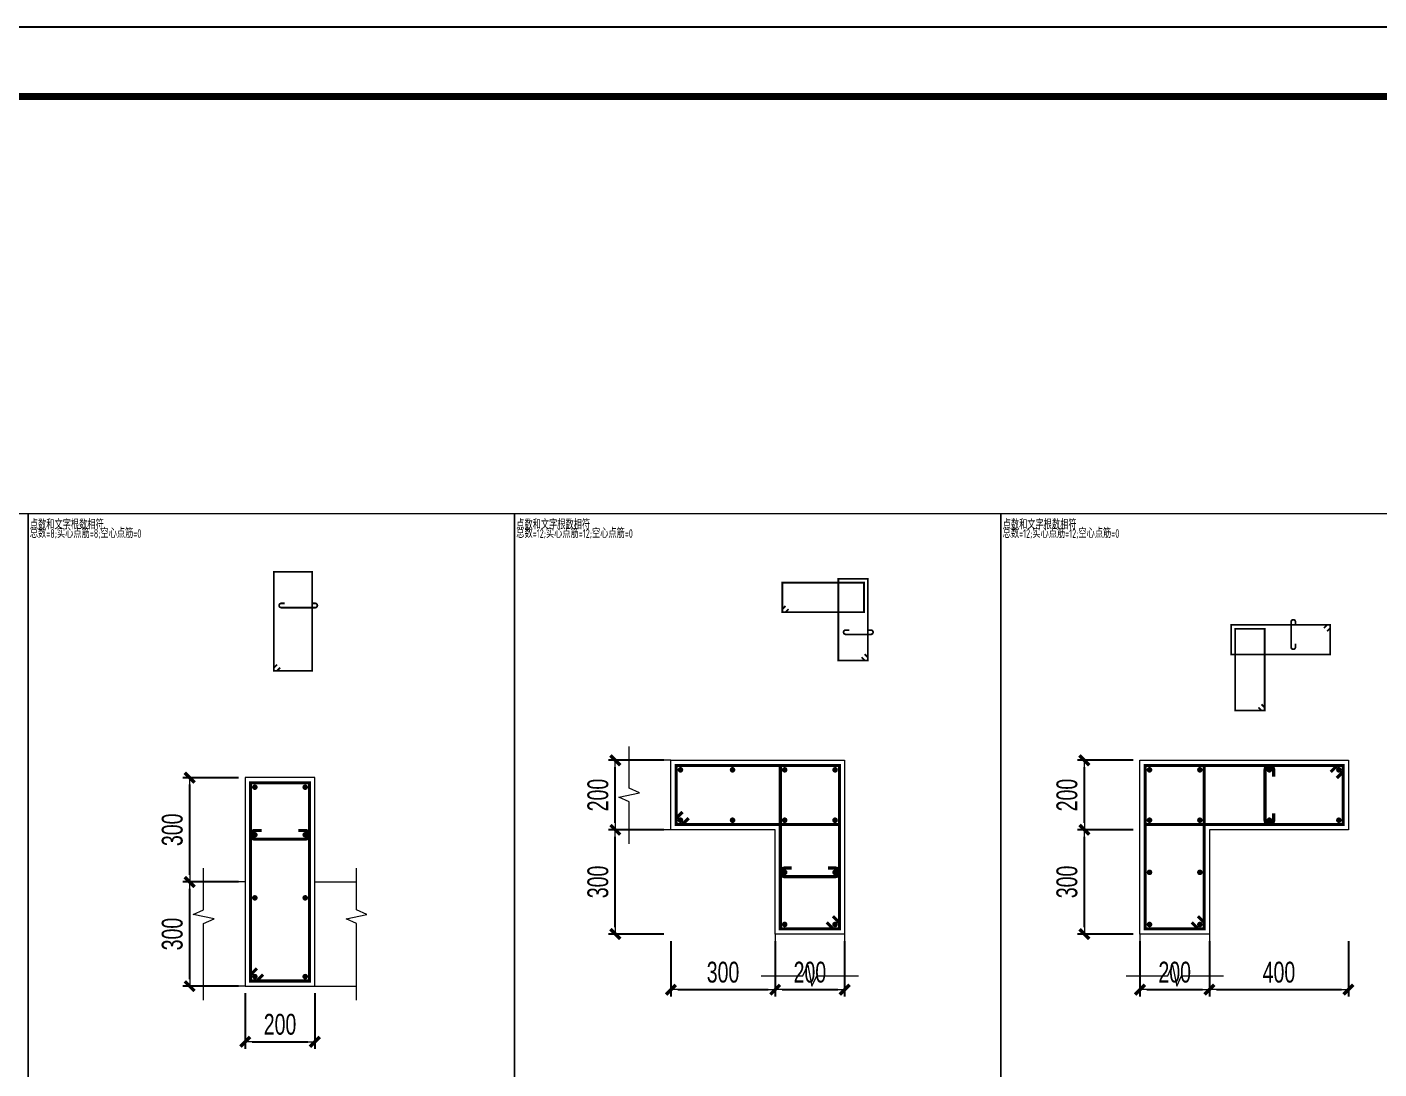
# Model space of a CAD drawing. Extents: x 5874492 to 7194610, y -939842 to -279257.
# Drawn here: x 6413480 to 6432935, y -757681 to -742690 of the extents above; entities that cross this region are included whole.
import ezdxf
from ezdxf.enums import TextEntityAlignment as Align

# ---------------------------------------------------------------- set-up
doc = ezdxf.new("R2010")
doc.units = 0
doc.header["$LTSCALE"] = 1000
for name, color, linetype, lineweight in [('S-墙柱-REIN', 1, 'Continuous', 20), ('S-墙柱-大样细线', 7, 'Continuous', 20), ('S-大样-DIM', 3, 'Continuous', 20), ('S-大样-REIN', 1, 'Continuous', 20), ('S-大样-实线', 2, 'Continuous', 20), ('S-通用-TAB', 7, 'Continuous', 20)]:
    doc.layers.add(name, color=color, linetype=linetype, lineweight=lineweight)
doc.layers.add('Y-云图图框', color=7, linetype='Continuous')
doc.layers.add('配箍校核', color=34, linetype='Continuous', plot=False)
doc.styles.add('_YT_Name', font='', dxfattribs={"width": 0.8})
doc.styles.add('_YT_Sign_Text', font='ros.shx', dxfattribs={"width": 0.8, "bigfont": 'hztxt.shx'})
doc.styles.add('BW_Dim', font='Bweng.shx', dxfattribs={"width": 0.7, "bigfont": 'hztxt.shx'})
doc.styles.add('BW_Rein', font='tssdeng.shx', dxfattribs={"width": 0.7, "bigfont": 'hztxt.shx'})
doc.styles.get("Standard").update_dxf_attribs({"font": 'gbenor.shx', "bigfont": 'gbcbig.shx'})
doc.styles.get('_YT_Name').set_extended_font_data('SimHei')
doc.dimstyles.new('Cyz_20_100', dxfattribs={"dimtxt": 300, "dimasz": 100, "dimexe": 100, "dimexo": 100, "dimgap": 100, "dimtad": 1, "dimdec": 0, "dimlfac": 0.2, "dimzin": 0, "dimdsep": 46, "dimtxsty": 'BW_Dim', "dimblk": '_bwk', "dimcen": 0, "dimclrt": 7, "dimadec": 0, "dimazin": 0, "dimtfac": 1, "dimtdec": 0, "dimtix": 1, "dimtmove": 2, "dimatfit": 0, "dimfxl": 0, "dimtolj": 1, "dimtzin": 0, "dimarcsym": 0})

# ---------------------------------------------------------------- blocks, each defined once
blk = doc.blocks.new('ECMCTK_A1_横_单行图名--0')
at = {"color": 4}
blk.add_lwpolyline([(0, 0), (841, 0), (841, 594), (0, 594)], close=True, dxfattribs=at)
at = {"const_width": 1}
blk.add_lwpolyline([(25, 10), (831, 10), (831, 584), (25, 584)], close=True, dxfattribs=at)
at = {"color": 80, "flags": 3}
for tag, height, p in [('YTHQINS', 3, (34.31, 585.5)), ('ECMCKEY', 3, (292.07, 288.23)), ('YTTQINS', 5.62, (848.03, 12.81)), ('YTFRAME', 3, (652.76, 5.84)), ('YTBARCODE_T1', 3, (749.78, 5.95))]:
    blk.add_attdef(tag, text='', height=height, dxfattribs=at).set_placement(p, align=Align.MIDDLE_CENTER)
for tag, height, style, width, p in [('证书编号', 4, '_YT_Sign_Text', 0.8, (708.87, 43.81)), ('审查批准号', 4, '_YT_Sign_Text', 0.8, (761.06, 43.81)), ('工程号', 4, '_YT_Sign_Text', 0.5, (804.08, 44.12)), ('设计单位', 6, '_YT_Name', 0.8, (623.75, 38.6)), ('建设单位', 4, '_YT_Sign_Text', 0.8, (734.96, 36.11)), ('阶段', 4, '_YT_Sign_Text', 0.8, (804.08, 35.81)), ('项目号', 4, '_YT_Sign_Text', 0.5, (822.08, 33.72)), ('项目名称', 4, '_YT_Sign_Text', 0.8, (734.96, 28.11)), ('专业', 4, '_YT_Sign_Text', 0.8, (804.08, 27.31)), ('图纸编号', 4, '_YT_Sign_Text', 0.5, (803.93, 19.36)), ('图纸名称', 4.5, '_YT_Name', 0.8, (735.39, 15.06)), ('出图比例', 4.2, '_YT_Sign_Text', 0.8, (681.82, 11.78)), ('日期', 4, '_YT_Sign_Text', 0.5, (803.88, 12.13)), ('版本号', 4, '_YT_Sign_Text', 0.8, (822.08, 13))]:
    blk.add_attdef(tag, text='', height=height, dxfattribs=dict(style=style, width=width)).set_placement(p, align=Align.CENTER)
at = {"style": '_YT_Sign_Text', "width": 0.8, "flags": 3}
for tag, p, height in [('{审定人}', (605.87, 26.45), 6.24), ('{校对人}', (658.35, 26.53), 6.24), ('[审定人]', (590.95, 27.81), 4.1), ('[校对人]', (642.23, 27.82), 4.1), ('{审核人}', (606.98, 18.44), 6.24), ('{设计人}', (658.48, 18.54), 6.24), ('[审核人]', (591.01, 19.76), 4.1), ('[设计人]', (642.47, 20.21), 4.1), ('{项目负责人}', (608.28, 10.72), 6.24), ('[项目负责人]', (590.78, 12.01), 4.1), ('[专业负责人]', (642.74, 11.77), 4.1), ('{专业负责人}', (658.58, 10.36), 6.24)]:
    blk.add_attdef(tag, p, '', height=height, dxfattribs=at)
at = {"color": 80, "flags": 3}
for tag, p in [('YTQRCODE', (551.04, 11.91)), ('YTBZSIT', (25, 10)), ('EXT_TK_LEFT', (25, 10))]:
    blk.add_attdef(tag, p, '', height=3, dxfattribs=at)
blk = doc.blocks.new('_bwk')
blk.add_line((-1, 0), (0, 0))
at = {"const_width": 0.5}
blk.add_lwpolyline([(-0.7, -0.7), (0.7, 0.7)], dxfattribs=at)
blk = doc.blocks.new('*D1542')
at = {"layer": 'Defpoints', "color": 0, "transparency": 16777216}
for p in [(6416621, -756490), (6417621, -756490), (6417621, -757290)]:
    blk.add_point(p, dxfattribs=at)
at = {"layer": 'S-大样-DIM', "color": 0, "lineweight": -2, "transparency": 16777216}
for p, q in [((6416621, -756590), (6416621, -757390)), ((6417621, -756590), (6417621, -757390)), ((6416721, -757290), (6417521, -757290))]:
    blk.add_line(p, q, dxfattribs=at)
at = {"layer": 'S-大样-DIM', "color": 0, "lineweight": -2, "transparency": 16777216, "xscale": 100, "yscale": 100, "zscale": 100, "rotation": 180}
blk.add_blockref('_bwk', (6416621, -757290), dxfattribs=at)
at = {"layer": 'S-大样-DIM', "color": 0, "lineweight": -2, "transparency": 16777216, "xscale": 100, "yscale": 100, "zscale": 100}
blk.add_blockref('_bwk', (6417621, -757290), dxfattribs=at)
at = {"layer": 'S-大样-DIM', "color": 7, "transparency": 16777216, "insert": (6417121, -757040), "char_height": 300, "attachment_point": 5, "style": 'BW_Dim'}
blk.add_mtext('\\A1;200', dxfattribs=at)
blk = doc.blocks.new('*D1543')
at = {"layer": 'Defpoints', "color": 0, "transparency": 16777216}
for p in [(6424246, -755740), (6425246, -755740), (6425246, -756540)]:
    blk.add_point(p, dxfattribs=at)
at = {"layer": 'S-大样-DIM', "color": 0, "lineweight": -2, "transparency": 16777216}
for p, q in [((6424246, -755840), (6424246, -756640)), ((6425246, -755840), (6425246, -756640)), ((6424346, -756540), (6425146, -756540))]:
    blk.add_line(p, q, dxfattribs=at)
at = {"layer": 'S-大样-DIM', "color": 0, "lineweight": -2, "transparency": 16777216, "xscale": 100, "yscale": 100, "zscale": 100, "rotation": 180}
blk.add_blockref('_bwk', (6424246, -756540), dxfattribs=at)
at = {"layer": 'S-大样-DIM', "color": 0, "lineweight": -2, "transparency": 16777216, "xscale": 100, "yscale": 100, "zscale": 100}
blk.add_blockref('_bwk', (6425246, -756540), dxfattribs=at)
at = {"layer": 'S-大样-DIM', "color": 7, "transparency": 16777216, "insert": (6424746, -756290), "char_height": 300, "attachment_point": 5, "style": 'BW_Dim'}
blk.add_mtext('\\A1;200', dxfattribs=at)
blk = doc.blocks.new('*D1544')
at = {"layer": 'Defpoints', "color": 0, "transparency": 16777216}
for p in [(6422746, -755740), (6424246, -755740), (6424246, -756540)]:
    blk.add_point(p, dxfattribs=at)
at = {"layer": 'S-大样-DIM', "color": 0, "lineweight": -2, "transparency": 16777216}
for p, q in [((6422746, -755840), (6422746, -756640)), ((6424246, -755840), (6424246, -756640)), ((6422846, -756540), (6424146, -756540))]:
    blk.add_line(p, q, dxfattribs=at)
at = {"layer": 'S-大样-DIM', "color": 0, "lineweight": -2, "transparency": 16777216, "xscale": 100, "yscale": 100, "zscale": 100, "rotation": 180}
blk.add_blockref('_bwk', (6422746, -756540), dxfattribs=at)
at = {"layer": 'S-大样-DIM', "color": 0, "lineweight": -2, "transparency": 16777216, "xscale": 100, "yscale": 100, "zscale": 100}
blk.add_blockref('_bwk', (6424246, -756540), dxfattribs=at)
at = {"layer": 'S-大样-DIM', "color": 7, "transparency": 16777216, "insert": (6423496, -756290), "char_height": 300, "attachment_point": 5, "style": 'BW_Dim'}
blk.add_mtext('\\A1;300', dxfattribs=at)
blk = doc.blocks.new('*D1545')
at = {"layer": 'Defpoints', "color": 0, "transparency": 16777216}
for p in [(6421946, -753240), (6422746, -753240), (6422746, -754240)]:
    blk.add_point(p, dxfattribs=at)
at = {"layer": 'S-大样-DIM', "color": 0, "lineweight": -2, "transparency": 16777216}
for p, q in [((6422646, -753240), (6421846, -753240)), ((6421946, -754140), (6421946, -753340)), ((6422646, -754240), (6421846, -754240))]:
    blk.add_line(p, q, dxfattribs=at)
at = {"layer": 'S-大样-DIM', "color": 0, "lineweight": -2, "transparency": 16777216, "xscale": 100, "yscale": 100, "zscale": 100}
for p, rotation in [((6421946, -753240), 90), ((6421946, -754240), 270)]:
    blk.add_blockref('_bwk', p, dxfattribs=dict(at, rotation=rotation))
at = {"layer": 'S-大样-DIM', "color": 7, "transparency": 16777216, "insert": (6421696, -753740), "char_height": 300, "attachment_point": 5, "rotation": 90, "style": 'BW_Dim'}
blk.add_mtext('\\A1;200', dxfattribs=at)
blk = doc.blocks.new('*D1546')
at = {"layer": 'Defpoints', "color": 0, "transparency": 16777216}
for p in [(6421946, -754240), (6422746, -754240), (6422746, -755740)]:
    blk.add_point(p, dxfattribs=at)
at = {"layer": 'S-大样-DIM', "color": 0, "lineweight": -2, "transparency": 16777216}
for p, q in [((6422646, -754240), (6421846, -754240)), ((6421946, -755640), (6421946, -754340)), ((6422646, -755740), (6421846, -755740))]:
    blk.add_line(p, q, dxfattribs=at)
at = {"layer": 'S-大样-DIM', "color": 0, "lineweight": -2, "transparency": 16777216, "xscale": 100, "yscale": 100, "zscale": 100}
for p, rotation in [((6421946, -754240), 90), ((6421946, -755740), 270)]:
    blk.add_blockref('_bwk', p, dxfattribs=dict(at, rotation=rotation))
at = {"layer": 'S-大样-DIM', "color": 7, "transparency": 16777216, "insert": (6421696, -754990), "char_height": 300, "attachment_point": 5, "rotation": 90, "style": 'BW_Dim'}
blk.add_mtext('\\A1;300', dxfattribs=at)
blk = doc.blocks.new('*D1547')
at = {"layer": 'Defpoints', "color": 0, "transparency": 16777216}
for p in [(6430496, -755740), (6432496, -755740), (6432496, -756540)]:
    blk.add_point(p, dxfattribs=at)
at = {"layer": 'S-大样-DIM', "color": 0, "lineweight": -2, "transparency": 16777216}
for p, q in [((6430496, -755840), (6430496, -756640)), ((6432496, -755840), (6432496, -756640)), ((6430596, -756540), (6432396, -756540))]:
    blk.add_line(p, q, dxfattribs=at)
at = {"layer": 'S-大样-DIM', "color": 0, "lineweight": -2, "transparency": 16777216, "xscale": 100, "yscale": 100, "zscale": 100, "rotation": 180}
blk.add_blockref('_bwk', (6430496, -756540), dxfattribs=at)
at = {"layer": 'S-大样-DIM', "color": 0, "lineweight": -2, "transparency": 16777216, "xscale": 100, "yscale": 100, "zscale": 100}
blk.add_blockref('_bwk', (6432496, -756540), dxfattribs=at)
at = {"layer": 'S-大样-DIM', "color": 7, "transparency": 16777216, "insert": (6431496, -756290), "char_height": 300, "attachment_point": 5, "style": 'BW_Dim'}
blk.add_mtext('\\A1;400', dxfattribs=at)
blk = doc.blocks.new('*D1548')
at = {"layer": 'Defpoints', "color": 0, "transparency": 16777216}
for p in [(6429496, -755740), (6430496, -755740), (6430496, -756540)]:
    blk.add_point(p, dxfattribs=at)
at = {"layer": 'S-大样-DIM', "color": 0, "lineweight": -2, "transparency": 16777216}
for p, q in [((6429496, -755840), (6429496, -756640)), ((6430496, -755840), (6430496, -756640)), ((6429596, -756540), (6430396, -756540))]:
    blk.add_line(p, q, dxfattribs=at)
at = {"layer": 'S-大样-DIM', "color": 0, "lineweight": -2, "transparency": 16777216, "xscale": 100, "yscale": 100, "zscale": 100, "rotation": 180}
blk.add_blockref('_bwk', (6429496, -756540), dxfattribs=at)
at = {"layer": 'S-大样-DIM', "color": 0, "lineweight": -2, "transparency": 16777216, "xscale": 100, "yscale": 100, "zscale": 100}
blk.add_blockref('_bwk', (6430496, -756540), dxfattribs=at)
at = {"layer": 'S-大样-DIM', "color": 7, "transparency": 16777216, "insert": (6429996, -756290), "char_height": 300, "attachment_point": 5, "style": 'BW_Dim'}
blk.add_mtext('\\A1;200', dxfattribs=at)
blk = doc.blocks.new('*D1549')
at = {"layer": 'Defpoints', "color": 0, "transparency": 16777216}
for p in [(6428696, -753240), (6429496, -753240), (6429496, -754240)]:
    blk.add_point(p, dxfattribs=at)
at = {"layer": 'S-大样-DIM', "color": 0, "lineweight": -2, "transparency": 16777216}
for p, q in [((6429396, -753240), (6428596, -753240)), ((6428696, -754140), (6428696, -753340)), ((6429396, -754240), (6428596, -754240))]:
    blk.add_line(p, q, dxfattribs=at)
at = {"layer": 'S-大样-DIM', "color": 0, "lineweight": -2, "transparency": 16777216, "xscale": 100, "yscale": 100, "zscale": 100}
for p, rotation in [((6428696, -753240), 90), ((6428696, -754240), 270)]:
    blk.add_blockref('_bwk', p, dxfattribs=dict(at, rotation=rotation))
at = {"layer": 'S-大样-DIM', "color": 7, "transparency": 16777216, "insert": (6428446, -753740), "char_height": 300, "attachment_point": 5, "rotation": 90, "style": 'BW_Dim'}
blk.add_mtext('\\A1;200', dxfattribs=at)
blk = doc.blocks.new('*D1550')
at = {"layer": 'Defpoints', "color": 0, "transparency": 16777216}
for p in [(6428696, -754240), (6429496, -754240), (6429496, -755740)]:
    blk.add_point(p, dxfattribs=at)
at = {"layer": 'S-大样-DIM', "color": 0, "lineweight": -2, "transparency": 16777216}
for p, q in [((6429396, -754240), (6428596, -754240)), ((6428696, -755640), (6428696, -754340)), ((6429396, -755740), (6428596, -755740))]:
    blk.add_line(p, q, dxfattribs=at)
at = {"layer": 'S-大样-DIM', "color": 0, "lineweight": -2, "transparency": 16777216, "xscale": 100, "yscale": 100, "zscale": 100}
for p, rotation in [((6428696, -754240), 90), ((6428696, -755740), 270)]:
    blk.add_blockref('_bwk', p, dxfattribs=dict(at, rotation=rotation))
at = {"layer": 'S-大样-DIM', "color": 7, "transparency": 16777216, "insert": (6428446, -754990), "char_height": 300, "attachment_point": 5, "rotation": 90, "style": 'BW_Dim'}
blk.add_mtext('\\A1;300', dxfattribs=at)
blk = doc.blocks.new('*D1645')
at = {"layer": 'Defpoints', "color": 0, "transparency": 16777216}
for p in [(6415821, -754990), (6416621, -754990), (6416621, -756490)]:
    blk.add_point(p, dxfattribs=at)
at = {"layer": 'S-大样-DIM', "color": 0, "lineweight": -2, "transparency": 16777216}
for p, q in [((6416521, -754990), (6415721, -754990)), ((6415821, -756390), (6415821, -755090)), ((6416521, -756490), (6415721, -756490))]:
    blk.add_line(p, q, dxfattribs=at)
at = {"layer": 'S-大样-DIM', "color": 0, "lineweight": -2, "transparency": 16777216, "xscale": 100, "yscale": 100, "zscale": 100}
for p, rotation in [((6415821, -754990), 90), ((6415821, -756490), 270)]:
    blk.add_blockref('_bwk', p, dxfattribs=dict(at, rotation=rotation))
at = {"layer": 'S-大样-DIM', "color": 7, "transparency": 16777216, "insert": (6415571, -755740), "char_height": 300, "attachment_point": 5, "rotation": 90, "style": 'BW_Dim'}
blk.add_mtext('\\A1;300', dxfattribs=at)
blk = doc.blocks.new('*D1646')
at = {"layer": 'Defpoints', "color": 0, "transparency": 16777216}
for p in [(6415821, -753490), (6416621, -753490), (6416621, -754990)]:
    blk.add_point(p, dxfattribs=at)
at = {"layer": 'S-大样-DIM', "color": 0, "lineweight": -2, "transparency": 16777216}
for p, q in [((6416521, -753490), (6415721, -753490)), ((6415821, -754890), (6415821, -753590)), ((6416521, -754990), (6415721, -754990))]:
    blk.add_line(p, q, dxfattribs=at)
at = {"layer": 'S-大样-DIM', "color": 0, "lineweight": -2, "transparency": 16777216, "xscale": 100, "yscale": 100, "zscale": 100}
for p, rotation in [((6415821, -753490), 90), ((6415821, -754990), 270)]:
    blk.add_blockref('_bwk', p, dxfattribs=dict(at, rotation=rotation))
at = {"layer": 'S-大样-DIM', "color": 7, "transparency": 16777216, "insert": (6415571, -754240), "char_height": 300, "attachment_point": 5, "rotation": 90, "style": 'BW_Dim'}
blk.add_mtext('\\A1;300', dxfattribs=at)

msp = doc.modelspace()

# ---------------------------------------------------------------- linework, layer by layer
at = {"layer": 'S-墙柱-REIN', "const_width": 40}
for points in [[(6422863.3, -753377.1, 1), (6422903.3, -753377.1, 1)], [(6423613.3, -753377.1, 1), (6423653.3, -753377.1, 1)], [(6424363.3, -753377.1, 1), (6424403.3, -753377.1, 1)], [(6425088.3, -753377.1, 1), (6425128.3, -753377.1, 1)], [(6429613.3, -753377.1, 1), (6429653.3, -753377.1, 1)], [(6430338.3, -753377.1, 1), (6430378.3, -753377.1, 1)], [(6431338.3, -753377.1, 1), (6431378.3, -753377.1, 1)], [(6432338.3, -753377.1, 1), (6432378.3, -753377.1, 1)], [(6416738.3, -753627.1, 1), (6416778.3, -753627.1, 1)], [(6417463.3, -753627.1, 1), (6417503.3, -753627.1, 1)], [(6422863.3, -754102.1, 1), (6422903.3, -754102.1, 1)], [(6423613.3, -754102.1, 1), (6423653.3, -754102.1, 1)], [(6424363.3, -754102.1, 1), (6424403.3, -754102.1, 1)], [(6425088.3, -754102.1, 1), (6425128.3, -754102.1, 1)], [(6429613.3, -754102.1, 1), (6429653.3, -754102.1, 1)], [(6430338.3, -754102.1, 1), (6430378.3, -754102.1, 1)], [(6431338.3, -754102.1, 1), (6431378.3, -754102.1, 1)], [(6432338.3, -754102.1, 1), (6432378.3, -754102.1, 1)], [(6416738.3, -754312, 1), (6416778.3, -754312, 1)], [(6417463.3, -754312, 1), (6417503.3, -754312, 1)], [(6424363.3, -754852.1, 1), (6424403.3, -754852.1, 1)], [(6425088.3, -754852.1, 1), (6425128.3, -754852.1, 1)], [(6429613.3, -754852.1, 1), (6429653.3, -754852.1, 1)], [(6430338.3, -754852.1, 1), (6430378.3, -754852.1, 1)], [(6416738.3, -755219.3, 1), (6416778.3, -755219.3, 1)], [(6417463.3, -755219.3, 1), (6417503.3, -755219.3, 1)], [(6424363.3, -755602.1, 1), (6424403.3, -755602.1, 1)], [(6425088.3, -755602.1, 1), (6425128.3, -755602.1, 1)], [(6429613.3, -755602.1, 1), (6429653.3, -755602.1, 1)], [(6430338.3, -755602.1, 1), (6430378.3, -755602.1, 1)], [(6416738.3, -756352.1, 1), (6416778.3, -756352.1, 1)], [(6417463.3, -756352.1, 1), (6417503.3, -756352.1, 1)]]:
    msp.add_lwpolyline(points, format="xyb", close=True, dxfattribs=at)
at = {"layer": 'S-墙柱-大样细线'}
for points in [[(6424245.8, -754239.6), (6422745.8, -754239.6), (6422745.8, -753239.6), (6425245.8, -753239.6), (6425245.8, -755739.6), (6424245.8, -755739.6)], [(6430495.8, -754239.6), (6430495.8, -755739.6), (6429495.8, -755739.6), (6429495.8, -753239.6), (6432495.8, -753239.6), (6432495.8, -754239.6)], [(6416620.8, -756489.6), (6417620.8, -756489.6), (6417620.8, -753489.6), (6416620.8, -753489.6)]]:
    msp.add_lwpolyline(points, close=True, dxfattribs=at)
at = {"layer": 'S-大样-REIN', "color": 1}
for points, const_width in [([(6417123.4, -751906.2), (6417077.5, -751952.1), (6417033.3, -751952.1), (6417033.3, -750527.1), (6417583.3, -750527.1), (6417583.3, -751952.1), (6417033.3, -751952.1), (6417033.3, -751907.9), (6417079.2, -751862)], 25), ([(6424395.1, -751019.4), (6424349.2, -751065.4), (6424349.2, -751109.5), (6425524.2, -751109.5), (6425524.2, -750684.5), (6424349.2, -750684.5), (6424349.2, -751109.5), (6424393.4, -751109.5), (6424439.3, -751063.6)], 25), ([(6425490.3, -751757.3), (6425536.2, -751803.3), (6425580.4, -751803.3), (6425580.4, -750628.3), (6425155.4, -750628.3), (6425155.4, -751803.3), (6425580.4, -751803.3), (6425580.4, -751759.1), (6425534.5, -751713.1)], 25), ([(6432188.2, -751382.4), (6432234.1, -751336.5), (6432234.1, -751292.3), (6430809.1, -751292.3), (6430809.1, -751717.3), (6432234.1, -751717.3), (6432234.1, -751292.3), (6432189.9, -751292.3), (6432144, -751338.2)], 25), ([(6431200.2, -752477.6), (6431246.2, -752523.5), (6431290.4, -752523.5), (6431290.4, -751348.5), (6430865.4, -751348.5), (6430865.4, -752523.5), (6431290.4, -752523.5), (6431290.4, -752479.3), (6431244.4, -752433.4)], 25), ([(6422912.7, -753984.3), (6422820.8, -754076.2), (6422820.8, -754164.6), (6425170.8, -754164.6), (6425170.8, -753314.6), (6422820.8, -753314.6), (6422820.8, -754164.6), (6422909.1, -754164.6), (6423001.1, -754072.7)], 45), ([(6424990.4, -755572.7), (6425082.4, -755664.6), (6425170.8, -755664.6), (6425170.8, -753314.6), (6424320.8, -753314.6), (6424320.8, -755664.6), (6425170.8, -755664.6), (6425170.8, -755576.2), (6425078.8, -755484.3)], 45), ([(6430240.4, -755572.7), (6430332.4, -755664.6), (6430420.8, -755664.6), (6430420.8, -753314.6), (6429570.8, -753314.6), (6429570.8, -755664.6), (6430420.8, -755664.6), (6430420.8, -755576.2), (6430328.8, -755484.3)], 45), ([(6432328.8, -753494.9), (6432420.8, -753403), (6432420.8, -753314.6), (6429570.8, -753314.6), (6429570.8, -754164.6), (6432420.8, -754164.6), (6432420.8, -753314.6), (6432332.4, -753314.6), (6432240.4, -753406.5)], 45), ([(6416876.1, -756322.7), (6416784.1, -756414.6), (6416695.8, -756414.6), (6416695.8, -753564.6), (6417545.8, -753564.6), (6417545.8, -756414.6), (6416695.8, -756414.6), (6416695.8, -756326.2), (6416787.7, -756234.3)], 45)]:
    msp.add_lwpolyline(points, dxfattribs=dict(at, const_width=const_width))
at = {"layer": 'S-大样-REIN'}
for points, const_width in [([(6417577, -750981.3), (6417627, -750981.3, -1), (6417627, -751043.8), (6417139.5, -751043.8, -1), (6417139.5, -750981.3), (6417189.5, -750981.3)], 25), ([(6425574.2, -751365.8), (6425624.2, -751365.8, -1), (6425624.2, -751428.3), (6425261.7, -751428.3, -1), (6425261.7, -751365.8), (6425311.7, -751365.8)], 25), ([(6431734.1, -751561), (6431734.1, -751611, -1), (6431671.6, -751611), (6431671.6, -751248.5, -1), (6431734.1, -751248.5), (6431734.1, -751298.5)], 25), ([(6431420.8, -754002.1), (6431420.8, -754102.1, -1), (6431295.8, -754102.1), (6431295.8, -753377.1, -1), (6431420.8, -753377.1), (6431420.8, -753477.1)], 45), ([(6417383.3, -754249.5), (6417483.3, -754249.5, -1), (6417483.3, -754374.5), (6416758.3, -754374.5, -1), (6416758.3, -754249.5), (6416858.3, -754249.5)], 45), ([(6425008.3, -754789.6), (6425108.3, -754789.6, -1), (6425108.3, -754914.6), (6424383.3, -754914.6, -1), (6424383.3, -754789.6), (6424483.3, -754789.6)], 45)]:
    msp.add_lwpolyline(points, format="xyb", dxfattribs=dict(at, const_width=const_width))
at = {"layer": 'S-大样-实线'}
for points in [[(6422145.8, -754439.6), (6422145.8, -753839.6), (6421995.8, -753769.6), (6422295.8, -753709.6), (6422145.8, -753639.6), (6422145.8, -753039.6)], [(6422745.8, -753239.6), (6422145.8, -753239.6)], [(6422745.8, -754239.6), (6422145.8, -754239.6)], [(6416020.8, -756689.6), (6416020.8, -755589.6), (6416170.8, -755519.6), (6415870.8, -755459.6), (6416020.8, -755389.6), (6416020.8, -754789.6)], [(6418220.8, -756689.6), (6418220.8, -755589.6), (6418070.8, -755519.6), (6418370.8, -755459.6), (6418220.8, -755389.6), (6418220.8, -754789.6)], [(6416620.8, -754989.6), (6416020.8, -754989.6)], [(6417620.8, -754989.6), (6418220.8, -754989.6)], [(6424245.8, -755739.6), (6424245.8, -756339.6)], [(6425245.8, -755739.6), (6425245.8, -756339.6)], [(6429495.8, -755739.6), (6429495.8, -756339.6)], [(6430495.8, -755739.6), (6430495.8, -756339.6)], [(6424045.8, -756339.6), (6424645.8, -756339.6), (6424715.8, -756189.6), (6424775.8, -756489.6), (6424845.8, -756339.6), (6425445.8, -756339.6)], [(6429295.8, -756339.6), (6429895.8, -756339.6), (6429965.8, -756189.6), (6430025.8, -756489.6), (6430095.8, -756339.6), (6430695.8, -756339.6)], [(6416620.8, -756489.6), (6416020.8, -756489.6)], [(6417620.8, -756489.6), (6418220.8, -756489.6)]]:
    msp.add_lwpolyline(points, dxfattribs=at)
at = {"layer": 'S-通用-TAB'}
for points in [[(6406495.8, -761689.6), (6406495.8, -749689.6), (6413495.8, -749689.6), (6413495.8, -761689.6), (6406495.8, -761689.6), (6406495.8, -759289.6), (6413495.8, -759289.6), (6413495.8, -759889.6), (6406495.8, -759889.6), (6406495.8, -760489.6), (6413495.8, -760489.6), (6413495.8, -761089.6), (6406495.8, -761089.6), (6406495.8, -761689.6)], [(6413495.8, -761689.6), (6413495.8, -749689.6), (6420495.8, -749689.6), (6420495.8, -761689.6), (6413495.8, -761689.6), (6413495.8, -759289.6), (6420495.8, -759289.6), (6420495.8, -759889.6), (6413495.8, -759889.6), (6413495.8, -760489.6), (6420495.8, -760489.6), (6420495.8, -761089.6), (6413495.8, -761089.6), (6413495.8, -761689.6)], [(6420495.8, -761689.6), (6420495.8, -749689.6), (6427495.8, -749689.6), (6427495.8, -761689.6), (6420495.8, -761689.6), (6420495.8, -759289.6), (6427495.8, -759289.6), (6427495.8, -759889.6), (6420495.8, -759889.6), (6420495.8, -760489.6), (6427495.8, -760489.6), (6427495.8, -761089.6), (6420495.8, -761089.6), (6420495.8, -761689.6)], [(6427495.8, -761689.6), (6427495.8, -749689.6), (6434495.8, -749689.6), (6434495.8, -761689.6), (6427495.8, -761689.6), (6427495.8, -759289.6), (6434495.8, -759289.6), (6434495.8, -759889.6), (6427495.8, -759889.6), (6427495.8, -760489.6), (6434495.8, -760489.6), (6434495.8, -761089.6), (6427495.8, -761089.6), (6427495.8, -761689.6)]]:
    msp.add_lwpolyline(points, dxfattribs=at)

# ---------------------------------------------------------------- block references
at = {"layer": 'Y-云图图框', "xscale": 100, "yscale": 100, "zscale": 100}
msp.add_blockref('ECMCTK_A1_横_单行图名--0', (6374270.8, -802089.6), dxfattribs=at)

# ---------------------------------------------------------------- texts
at = {"layer": '配箍校核', "style": 'BW_Rein', "width": 0.7}
for s, p in [('点数和文字根数相符', (6413520.8, -749914.6)), ('点数和文字根数相符', (6420520.8, -749914.6)), ('点数和文字根数相符', (6427520.8, -749914.6)), ('总数=8;实心点筋=8;空心点筋=0', (6413520.8, -750039.6)), ('总数=12;实心点筋=12;空心点筋=0', (6420520.8, -750039.6)), ('总数=12;实心点筋=12;空心点筋=0', (6427520.8, -750039.6))]:
    msp.add_text(s, height=125, dxfattribs=at).set_placement(p)

# ---------------------------------------------------------------- dimensions: what is measured, and where the dimension line sits
at = {"layer": 'S-大样-DIM'}
for base, p1, p2, picture, middle in [((6421945.8, -753239.6), (6422745.8, -754239.6), (6422745.8, -753239.6), '*D1545', (6421695.8, -753739.6)), ((6428695.8, -753239.6), (6429495.8, -754239.6), (6429495.8, -753239.6), '*D1549', (6428445.8, -753739.6)), ((6415820.8, -753489.6), (6416620.8, -754989.6), (6416620.8, -753489.6), '*D1646', (6415570.8, -754239.6)), ((6421945.8, -754239.6), (6422745.8, -755739.6), (6422745.8, -754239.6), '*D1546', (6421695.8, -754989.6)), ((6428695.8, -754239.6), (6429495.8, -755739.6), (6429495.8, -754239.6), '*D1550', (6428445.8, -754989.6)), ((6415820.8, -754989.6), (6416620.8, -756489.6), (6416620.8, -754989.6), '*D1645', (6415570.8, -755739.6))]:
    dim = msp.add_linear_dim(base=base, p1=p1, p2=p2, angle=90, dimstyle='Cyz_20_100', dxfattribs=at)
    dim.commit()
    dim.dimension.update_dxf_attribs({"geometry": picture, "text_midpoint": middle})
for base, p1, p2, picture, middle in [((6424245.8, -756539.6), (6422745.8, -755739.6), (6424245.8, -755739.6), '*D1544', (6423495.8, -756289.6)), ((6425245.8, -756539.6), (6424245.8, -755739.6), (6425245.8, -755739.6), '*D1543', (6424745.8, -756289.6)), ((6430495.8, -756539.6), (6429495.8, -755739.6), (6430495.8, -755739.6), '*D1548', (6429995.8, -756289.6)), ((6432495.8, -756539.6), (6430495.8, -755739.6), (6432495.8, -755739.6), '*D1547', (6431495.8, -756289.6)), ((6417620.8, -757289.6), (6416620.8, -756489.6), (6417620.8, -756489.6), '*D1542', (6417120.8, -757039.6))]:
    dim = msp.add_linear_dim(base=base, p1=p1, p2=p2, dimstyle='Cyz_20_100', dxfattribs=at)
    dim.commit()
    dim.dimension.update_dxf_attribs({"geometry": picture, "text_midpoint": middle})

doc.saveas('drawing.dxf')
